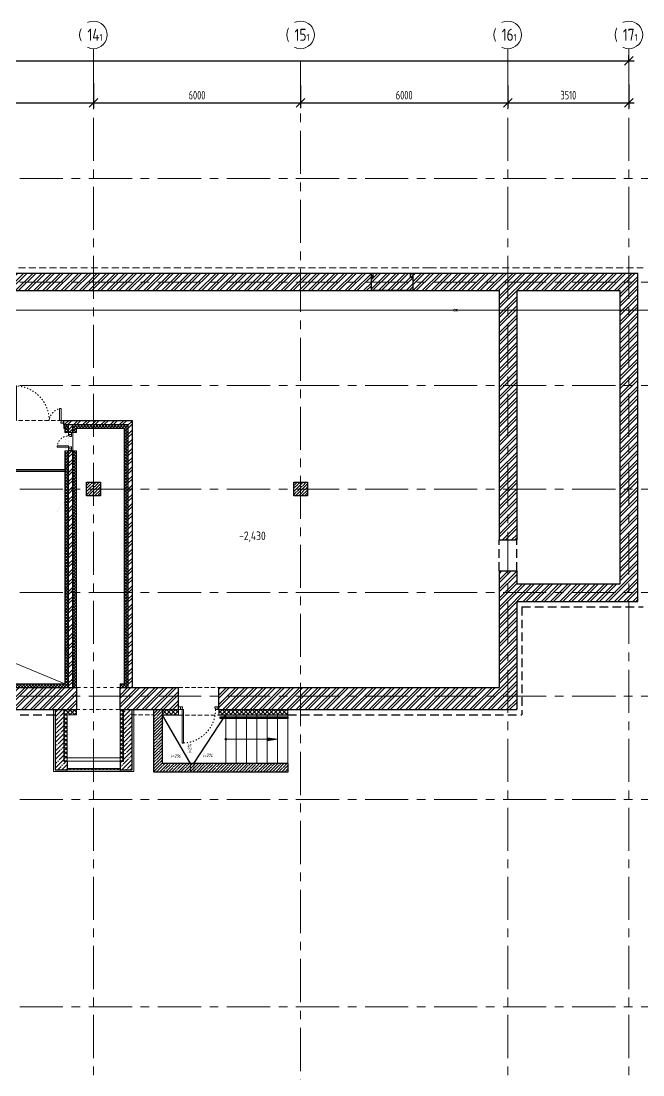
# Model space of a CAD drawing. Header units: millimetres. Extents: x -8689834 to 9419935, y -117443 to 166298.
# Drawn here: x -307269 to -289257, y 104623 to 135163 of the extents above; entities that cross this region are included whole.
import ezdxf
from ezdxf import colors
from ezdxf.entities.mleader import LeaderData, LeaderLine
from ezdxf.math import Vec2, Vec3

# ---------------------------------------------------------------- set-up
doc = ezdxf.new("R2010")
doc.units = ezdxf.units.MM
doc.header["$MEASUREMENT"] = 0
for name, pattern in [('ACAD_ISO03W100', [30, 12, -18]), ('ADSK_Штриховая_ш2 п1', [3, 2, -1]), ('CENTER', [2, 1.25, -0.25, 0.25, -0.25]), ('TRATTEGGIATA', [0.75, 0.5, -0.25]), ('Штрих', [6.35, 3.175, -3.175])]:
    doc.linetypes.add(name, pattern=pattern)
doc.layers.get('0').update_dxf_attribs({"color": 250, "lineweight": 9})
for name, color, linetype, lineweight in [('_0', 250, 'Continuous', 9), ('АР_Двери', 175, 'Continuous', 18), ('АР_Колонны', 250, 'Continuous', 30), ('АР_Колонны Штрих', 250, 'Continuous', 5), ('АР_Лестницы', 250, 'Continuous', 15), ('АР_Лестницы ограждение', 94, 'Continuous', 25), ('АР_МосжилНии_Стены', 127, 'Continuous', 30), ('АР_Оси', 195, 'Continuous', 9), ('АР_Оси размеры', 164, 'Continuous', 9), ('АР_Отметки', 250, 'Continuous', 15), ('АР_Перегородки кирпич', 244, 'Continuous', 30), ('АР_Перегородки_кирпич_Штрих', 244, 'Continuous', 5), ('АР_Сущ Несущая стена', 216, 'Continuous', 30), ('АР_тонкая линия', 250, 'Continuous', 0), ('АР_Утеплитель', 154, 'Continuous', 9), ('АР_Штриховка кирпич', 250, 'Continuous', 9), ('АР_Штриховка монолит', 250, 'Continuous', 9), ('ВК_канализация', 32, 'Continuous', 15), ('Подвал', 250, 'Continuous', 30), ('Штриховка', 7, 'Continuous', 5)]:
    doc.layers.add(name, color=color, linetype=linetype, lineweight=lineweight)
for name, color, linetype in [('АР_Кровля дорожки', 245, 'Continuous'), ('АР_новое окно', 155, 'Continuous'), ('Тонкая', 7, 'Continuous')]:
    doc.layers.add(name, color=color, linetype=linetype)
doc.styles.add('ISOCPEUR', font='isocpeur.ttf', dxfattribs={"width": 0.7})
doc.styles.add('Архитект', font='isocpeur.ttf', dxfattribs={"width": 0.8, "oblique": 8})
doc.styles.add('ГОСТ 2.304', font='isocpeur.ttf', dxfattribs={"width": 0.7})
doc.dimstyles.new('СПДС', dxfattribs={"dimscale": 100, "dimtxt": 2.5, "dimasz": 2.5, "dimexe": 1.5, "dimexo": 0, "dimgap": 1, "dimtad": 1, "dimdec": 0, "dimrnd": 1, "dimtxsty": 'ГОСТ 2.304', "dimblk": 'OBLIQUE', "dimcen": 2.5, "dimdle": 1.5, "dimadec": 0, "dimazin": 2, "dimtfac": 0.75, "dimtdec": 0, "dimtmove": 1, "dimatfit": 3, "dimfxl": 1, "dimtolj": 1, "dimarcsym": 1})
pattern_1 = [(45, (-15289.27, 0), (-132.58252, 132.58252), []), (45, (-15200.88, 0), (-132.58252, 132.58252), [])]
pattern_2 = [(45, (-1298551.72, 164426.86), (-132.58252, 132.58252), []), (45, (-1298463.33, 164426.86), (-132.58252, 132.58252), [])]

# ---------------------------------------------------------------- blocks, each defined once
blk = doc.blocks.new('*U224')
for points in [[(-55, -80), (-55, 0), (-115, 0), (-115, -40), (-100, -40), (-100, -80), (-55, -80)], [(0, 0), (0, -80), (-55, -80), (-55, 0), (0, 0)], [(-1170, 0), (-1170, -80), (-1115, -80), (-1115, 0), (-1170, 0)], [(-1115, -80), (-1115, 0), (-1055, 0), (-1055, -40), (-1070, -40), (-1070, -80), (-1115, -80)]]:
    blk.add_lwpolyline(points)
blk.add_lwpolyline([(-100, -80), (-100, -1050), (-140, -1050), (-140, -80)], close=True)
at = {"linetype": 'ACAD_ISO03W100', "ltscale": 3}
blk.add_arc((-100, -80), 970, 180, 270, dxfattribs=at)
blk = doc.blocks.new('*U274')
for points in [[(0, 0), (0, -80), (55, -80), (55, 0), (0, 0)], [(55, -80), (55, 0), (115, 0), (115, -40), (100, -40), (100, -80), (55, -80)], [(475, -80), (475, 0), (415, 0), (415, -40), (430, -40), (430, -80), (475, -80)], [(530, 0), (530, -80), (475, -80), (475, 0), (530, 0)]]:
    blk.add_lwpolyline(points)
blk.add_lwpolyline([(100, -80), (100, -410), (140, -410), (140, -80)], close=True)
at = {"linetype": 'ACAD_ISO03W100', "ltscale": 3}
blk.add_arc((100, -80), 330, 270, 0, dxfattribs=at)
blk = doc.blocks.new('_Oblique')
at = {"color": 0, "linetype": 'ByBlock', "lineweight": -2}
blk.add_line((-0.5, -0.5), (0.5, 0.5), dxfattribs=at)
blk = doc.blocks.new('*D4386')
at = {"layer": 'АР_Оси размеры', "color": 0, "lineweight": -2, "ltscale": 100, "transparency": 16777216}
for p, q in [((-311172, 133326), (-311172, 132641)), ((-305172, 133363), (-305172, 132641)), ((-311322, 132791), (-305022, 132791))]:
    blk.add_line(p, q, dxfattribs=at)
at = {"layer": 'АР_Оси размеры', "color": 0, "lineweight": -2, "ltscale": 100, "transparency": 16777216, "xscale": 250, "yscale": 250, "zscale": 250, "rotation": 180}
blk.add_blockref('_Oblique', (-311172, 132791), dxfattribs=at)
at = {"layer": 'АР_Оси размеры', "color": 0, "lineweight": -2, "ltscale": 100, "transparency": 16777216, "xscale": 250, "yscale": 250, "zscale": 250}
blk.add_blockref('_Oblique', (-305172, 132791), dxfattribs=at)
at = {"layer": 'АР_Оси размеры', "color": 0, "ltscale": 100, "transparency": 16777216, "insert": (-308172, 133016), "char_height": 250, "attachment_point": 5, "style": 'ГОСТ 2.304'}
blk.add_mtext('\\A1;6000', dxfattribs=at)
blk = doc.blocks.new('*D4387')
at = {"layer": 'АР_Оси размеры', "color": 0, "lineweight": -2, "ltscale": 100, "transparency": 16777216}
for p, q in [((-305172, 133363), (-305172, 132641)), ((-299172, 133293), (-299172, 132641)), ((-305322, 132791), (-299022, 132791))]:
    blk.add_line(p, q, dxfattribs=at)
at = {"layer": 'АР_Оси размеры', "color": 0, "lineweight": -2, "ltscale": 100, "transparency": 16777216, "xscale": 250, "yscale": 250, "zscale": 250, "rotation": 180}
blk.add_blockref('_Oblique', (-305172, 132791), dxfattribs=at)
at = {"layer": 'АР_Оси размеры', "color": 0, "lineweight": -2, "ltscale": 100, "transparency": 16777216, "xscale": 250, "yscale": 250, "zscale": 250}
blk.add_blockref('_Oblique', (-299172, 132791), dxfattribs=at)
at = {"layer": 'АР_Оси размеры', "color": 0, "ltscale": 100, "transparency": 16777216, "insert": (-302172, 133016), "char_height": 250, "attachment_point": 5, "style": 'ГОСТ 2.304'}
blk.add_mtext('\\A1;6000', dxfattribs=at)
blk = doc.blocks.new('*D4388')
at = {"layer": 'АР_Оси размеры', "color": 0, "lineweight": -2, "ltscale": 100, "transparency": 16777216}
for p, q in [((-299172, 133293), (-299172, 132641)), ((-293172, 133292), (-293172, 132641)), ((-299322, 132791), (-293022, 132791))]:
    blk.add_line(p, q, dxfattribs=at)
at = {"layer": 'АР_Оси размеры', "color": 0, "lineweight": -2, "ltscale": 100, "transparency": 16777216, "xscale": 250, "yscale": 250, "zscale": 250, "rotation": 180}
blk.add_blockref('_Oblique', (-299172, 132791), dxfattribs=at)
at = {"layer": 'АР_Оси размеры', "color": 0, "lineweight": -2, "ltscale": 100, "transparency": 16777216, "xscale": 250, "yscale": 250, "zscale": 250}
blk.add_blockref('_Oblique', (-293172, 132791), dxfattribs=at)
at = {"layer": 'АР_Оси размеры', "color": 0, "ltscale": 100, "transparency": 16777216, "insert": (-296172, 133016), "char_height": 250, "attachment_point": 5, "style": 'ГОСТ 2.304'}
blk.add_mtext('\\A1;6000', dxfattribs=at)
blk = doc.blocks.new('*D4389')
at = {"layer": 'АР_Оси размеры', "color": 0, "lineweight": -2, "ltscale": 100, "transparency": 16777216}
for p, q in [((-293172, 133292), (-293172, 132641)), ((-289662, 133329), (-289662, 132641)), ((-293322, 132791), (-289512, 132791))]:
    blk.add_line(p, q, dxfattribs=at)
at = {"layer": 'АР_Оси размеры', "color": 0, "lineweight": -2, "ltscale": 100, "transparency": 16777216, "xscale": 250, "yscale": 250, "zscale": 250, "rotation": 180}
blk.add_blockref('_Oblique', (-293172, 132791), dxfattribs=at)
at = {"layer": 'АР_Оси размеры', "color": 0, "lineweight": -2, "ltscale": 100, "transparency": 16777216, "xscale": 250, "yscale": 250, "zscale": 250}
blk.add_blockref('_Oblique', (-289662, 132791), dxfattribs=at)
at = {"layer": 'АР_Оси размеры', "color": 0, "ltscale": 100, "transparency": 16777216, "insert": (-291417, 133016), "char_height": 250, "attachment_point": 5, "style": 'ГОСТ 2.304'}
blk.add_mtext('\\A1;3510', dxfattribs=at)
blk = doc.blocks.new('*D4393')
at = {"layer": 'АР_Оси размеры', "color": 0, "lineweight": -2, "ltscale": 100, "transparency": 16777216}
for p, q in [((-353172, 134013), (-353172, 134163)), ((-289662, 134013), (-289662, 134163)), ((-353322, 134013), (-289512, 134013))]:
    blk.add_line(p, q, dxfattribs=at)
at = {"layer": 'АР_Оси размеры', "color": 0, "lineweight": -2, "ltscale": 100, "transparency": 16777216, "xscale": 250, "yscale": 250, "zscale": 250, "rotation": 180}
blk.add_blockref('_Oblique', (-353172, 134013), dxfattribs=at)
at = {"layer": 'АР_Оси размеры', "color": 0, "lineweight": -2, "ltscale": 100, "transparency": 16777216, "xscale": 250, "yscale": 250, "zscale": 250}
blk.add_blockref('_Oblique', (-289662, 134013), dxfattribs=at)
at = {"layer": 'АР_Оси размеры', "color": 0, "ltscale": 100, "transparency": 16777216, "insert": (-321417, 134238), "char_height": 250, "attachment_point": 5, "style": 'ГОСТ 2.304'}
blk.add_mtext('\\A1;63510', dxfattribs=at)
blk = doc.blocks.new('*U29')
h = blk.add_hatch(color=256)
h.dxf.hatch_style = 1
edge = h.paths.add_edge_path()
edge.add_arc((0, 0), 27.6, 359.64, 719.64)
h = blk.add_hatch(color=256)
h.dxf.hatch_style = 1
h.paths.add_polyline_path([(1200, -44), (1200, 44), (1500, 0)])
blk.add_line((1500, 0), (0, 0))
blk.add_lwpolyline([(1200, 44), (1200, -44), (1500, 0), (1200, 44)])
blk.add_circle((0, 0), 27.6)
blk = doc.blocks.new('Полуторная_на лестницу')
for points in [[(75, 80), (75, 1080), (125, 1080), (125, 80)], [(1375, 430), (1375, 80), (1425, 80), (1425, 430)]]:
    blk.add_lwpolyline(points, close=True)
for points in [[(0, 0), (0, 80), (20, 80), (20, 0), (0, 0)], [(20, 80), (20, 0), (90, 0), (90, 30), (75, 30), (75, 80), (20, 80)], [(1480, 80), (1480, 0), (1410, 0), (1410, 30), (1425, 30), (1425, 80), (1480, 80)], [(1500, 0), (1500, 80), (1480, 80), (1480, 0), (1500, 0)]]:
    blk.add_lwpolyline(points)
at = {"linetype": 'ACAD_ISO03W100', "ltscale": 3}
for centre, radius, start, end in [((75, 80), 1000, 0, 90), ((1465, 40), 392, 95.9075, 174.0925)]:
    blk.add_arc(centre, radius, start, end, dxfattribs=at)
blk = doc.blocks.new('_DotSmall')
at = {"color": 0, "linetype": 'ByBlock', "const_width": 0.5}
blk.add_lwpolyline([(-0.0625, 0, 1), (0.0625, 0, 1)], format="xyb", close=True, dxfattribs=at)
blk = doc.blocks.new('Подложка')
at = {"layer": 'АР_Колонны Штрих', "ltscale": 100}
h = blk.add_hatch(dxfattribs=at)
h.set_pattern_fill('ANSI35', scale=500)
h.set_pattern_definition([(45, (-1262424.17, 161672.16), (-88.388348, 88.388348), []), (45, (-1262335.78, 161672.16), (-88.388348, 88.388348), [156.25, -31.25, 0, -31.25])])
h.paths.add_polyline_path([(-304972.1, 121800.7), (-305372.1, 121800.7), (-305372.1, 121400.7), (-304972.1, 121400.7)])
h = blk.add_hatch(dxfattribs=at)
h.set_pattern_fill('ANSI35', scale=500)
h.set_pattern_definition([(45, (-1256424.17, 161672.16), (-88.388348, 88.388348), []), (45, (-1256335.78, 161672.16), (-88.388348, 88.388348), [156.25, -31.25, 0, -31.25])])
h.paths.add_polyline_path([(-298972.1, 121800.7), (-299372.1, 121800.7), (-299372.1, 121400.7), (-298972.1, 121400.7)])
at = {"layer": 'АР_Перегородки_кирпич_Штрих', "ltscale": 100}
h = blk.add_hatch(dxfattribs=at)
h.set_pattern_fill('ANSI32', scale=500)
h.paths.add_polyline_path([(-295922.1, 127741.8), (-295987.1, 127741.8), (-295987.1, 127860.7), (-297067.1, 127860.7), (-297067.1, 127741.8), (-297123.1, 127741.8), (-297123.1, 127600.7), (-295922.1, 127600.7)])
h.paths.add_polyline_path([(-295922.1, 127600.7), (-297123.1, 127600.7), (-297123.1, 127350.7), (-295922.1, 127350.7)])
h = blk.add_hatch(dxfattribs=at)
h.set_pattern_fill('ANSI32', scale=500)
h.set_pattern_definition(pattern_1)
h.paths.add_polyline_path([(-304052.1, 123589.9), (-305172.1, 123589.9), (-305172.1, 123469.9), (-304172.1, 123469.9), (-304172.6, 121600.7), (-304052.6, 121600.7)])
h.paths.add_polyline_path([(-304052.6, 121600.7), (-304172.6, 121600.7), (-304173.4, 118670.2), (-304172.1, 115850.7), (-304054.1, 115850.7), (-304053.4, 118550.2)])
h.paths.add_polyline_path([(-306026.2, 123589.9), (-306026.2, 123469.9), (-305892.1, 123469.9), (-305892.6, 123241.4), (-305772.6, 123241.4), (-305772.1, 123469.9), (-305172.1, 123469.9), (-305172.1, 123589.9)])
h.paths.add_polyline_path([(-322852.4, 115997.4), (-322851.1, 123469.9), (-307526.2, 123469.9), (-307526.2, 123589.9), (-322971.1, 123589.9), (-322972.4, 115997.4)])
h.paths.add_polyline_path([(-322972.3, 116422.3), (-322932.4, 116422.3), (-322932.4, 116462.3), (-322972.3, 116462.3)], flags=16)
h.paths.add_polyline_path([(-322852.4, 115997.6), (-322972.3, 115997.6), (-322972.4, 115850.7), (-322852.4, 115850.7)])
h = blk.add_hatch(dxfattribs=at)
h.set_pattern_fill('ANSI32', scale=500)
h.paths.add_polyline_path([(-305772.9, 118600.7), (-305892.9, 118600.7), (-305892.9, 115850.7), (-305773.4, 115850.7)])
h.paths.add_polyline_path([(-305772.7, 120325.5), (-305772.9, 120325.5), (-305772.9, 118600.7), (-305773, 118600.7), (-305772.7, 120325.4), (-305772.6, 120325.5), (-305772.7, 120325.5), (-305772.9, 118600.7), (-305772.9, 118600.7), (-305772.7, 122711.4), (-305892.7, 122711.4), (-305892.9, 118600.7), (-305772.9, 118600.7)])
at = {"layer": 'АР_Утеплитель', "ltscale": 100}
h = blk.add_hatch(dxfattribs=at)
h.set_pattern_fill('ANSI37', scale=700)
h.set_pattern_definition([(45, (-1282372.04, 163885.4), (-61.871843, 61.871843), []), (135, (-1282372.04, 163885.4), (-61.871843, -61.871843), [])])
h.paths.add_polyline_path([(-304302.1, 115210.6), (-304302.1, 115058.3)], flags=17)
h.paths.add_polyline_path([(-304402, 113714.4), (-304302.1, 113714.4), (-304302.1, 115058.3), (-304403.1, 115058.3), (-304402, 113813.6)])
h.paths.add_polyline_path([(-305664.6, 115058.3), (-305664.6, 115210.7), (-305522.1, 115210.7), (-305522.1, 115213.3), (-306032.1, 115210.7), (-306032.1, 113714.4), (-305932.2, 113714.4), (-305932.2, 113811.2), (-305931.8, 113811.2), (-305933.1, 115058.3)])
h.paths.add_polyline_path([(-305522.1, 115210.7), (-304403, 115210.7), (-304403, 115058.3), (-304302.1, 115058.3), (-304302.1, 115210.7), (-305522.1, 115213.3)])
h = blk.add_hatch(dxfattribs=at)
h.set_pattern_fill('ANSI37', scale=700)
h.paths.add_polyline_path([(-302707.1, 115210.7), (-302971.3, 115210.7), (-303171.3, 115210.7), (-303171.3, 115060.7), (-302707.1, 115060.7)])
h = blk.add_hatch(dxfattribs=at)
h.set_pattern_fill('ANSI37', scale=700)
h.paths.add_polyline_path([(-299541.3, 115210.7), (-301342.1, 115210.7), (-301542.1, 115210.7), (-301542.1, 115060.7), (-301201.5, 115060.7), (-299541.3, 115060.7)])
at = {"layer": 'АР_Штриховка кирпич', "ltscale": 100}
h = blk.add_hatch(dxfattribs=at)
h.set_pattern_fill('ANSI32', scale=500)
h.set_pattern_definition(pattern_1)
h.paths.add_polyline_path([(-313815.2, 128908.6), (-313852.2, 128908.6)], flags=17)
h.paths.add_polyline_path([(-313202.1, 128879.9), (-313712.1, 128879.9), (-313712.1, 127860.7), (-315412.1, 127860.7), (-315412.1, 130860.7), (-313712.1, 130860.7), (-313712.1, 128879.5), (-313202.1, 128880.3), (-313202.1, 131370.7), (-322816.8, 131370.7), (-322816.8, 130860.7), (-315922.1, 130860.7), (-315922.1, 127860.7), (-316302.4, 127860.7), (-316302.4, 127350.7), (-315691.5, 127350.7), (-297123.1, 127350.7), (-297123.1, 127741.8), (-297067.1, 127741.8), (-297067.1, 127860.7), (-313202.1, 127860.7)])
h = blk.add_hatch(dxfattribs=at)
h.set_pattern_fill('ANSI32', scale=500)
h.set_pattern_definition(pattern_2)
h.paths.add_polyline_path([(-289402.1, 127860.7), (-295987.1, 127860.7), (-295984.1, 127741.8), (-295922.1, 127741.8), (-295922.1, 127350.7), (-293422.1, 127350.7), (-293422.1, 120130.7), (-292912.1, 120130.7), (-292912.1, 127350.2), (-289912.1, 127351.2), (-289912.1, 118961.3), (-289402.1, 118960.2)])
h = blk.add_hatch(dxfattribs=at)
h.set_pattern_fill('ANSI32', scale=500)
h.set_pattern_definition(pattern_2)
h.paths.add_polyline_path([(-292912.1, 118340.7), (-289402.1, 118340.7), (-289402.1, 118970.7), (-289912.1, 118970.7), (-289912.1, 118850.7), (-292912.1, 118850.7), (-292912.1, 119230.7), (-293422.1, 119230.7), (-293422.1, 115850.7), (-294267.1, 115850.7), (-294267.1, 115210.7), (-292912.1, 115210.7)])
h = blk.add_hatch(dxfattribs=at)
h.set_pattern_fill('ANSI32', scale=500)
h.set_pattern_definition(pattern_2)
h.paths.add_polyline_path([(-309596.9, 115410.2), (-309596.9, 115210.7), (-305664.6, 115210.7), (-305664.6, 115850.7), (-322120, 115850.7), (-322120, 115210.7), (-309847.2, 115210.7), (-309847.2, 115410.2)])
h = blk.add_hatch(dxfattribs=at)
h.set_pattern_fill('ANSI32', scale=500)
h.set_pattern_definition([(45, (-1298500.2, 164426.86), (-132.58252, 132.58252), []), (45, (-1298411.8, 164426.86), (-132.58252, 132.58252), [])])
h.paths.add_polyline_path([(-305664.6, 115210.7), (-305664.6, 115850.7)])
h.paths.add_polyline_path([(-304403, 115850.7), (-304403, 115210.7), (-302707.1, 115210.7), (-302707.1, 115850.7)])
h = blk.add_hatch(dxfattribs=at)
h.set_pattern_fill('ANSI32', scale=500)
h.set_pattern_definition(pattern_2)
h.paths.add_polyline_path([(-294259.4, 115850.7), (-301542.1, 115850.7), (-301542.1, 115210.7), (-294259.4, 115210.7)])
h = blk.add_hatch(dxfattribs=at)
h.set_pattern_fill('ANSI31', scale=600)
h.set_pattern_definition([(45, (-134928.42, -810.87), (-53.033009, 53.033009), [])])
h.paths.add_polyline_path([(-305932.2, 113501.8), (-304402, 113501.8), (-304402, 113464.4), (-305932.2, 113464.4)])
at = {"layer": 'АР_Штриховка монолит', "ltscale": 500}
h = blk.add_hatch(dxfattribs=at)
h.set_pattern_fill('ANSI35', scale=700)
h.set_pattern_definition([(45, (-134938.16, 0), (-123.74369, 123.74369), []), (45, (-134814.41, 0), (-123.74369, 123.74369), [218.75, -43.75, 0, -43.75])])
h.paths.add_polyline_path([(-306032.1, 115210.7), (-306282.1, 115210.7), (-306282.1, 113464.4), (-305932.2, 113464.5), (-305932.2, 113714.3), (-306032.1, 113714.4)])
h.paths.add_polyline_path([(-305932.2, 113714.4), (-305932.2, 113714.3), (-305932.2, 113464.5), (-305932.2, 113464.4)], flags=17)
h.paths.add_polyline_path([(-305932.2, 113465.4), (-305932.2, 113699.8), (-305932.2, 113714.4), (-305932.2, 113464.4)])
h.paths.add_polyline_path([(-304402, 113714.4), (-304402, 113464.4), (-304052.1, 113464.4), (-304052.1, 115210.7), (-304302.1, 115210.7), (-304302.1, 113714.4)])
at = {"layer": 'АР_Штриховка монолит', "ltscale": 100}
h = blk.add_hatch(dxfattribs=at)
h.set_pattern_fill('ANSI35', scale=500)
h.paths.add_polyline_path([(-303171.3, 113650.7), (-303171.3, 115210.7), (-303421.3, 115210.7), (-303421.3, 113400.7), (-299541.3, 113400.7), (-299541.3, 113650.7)])
at = {"layer": 'Штриховка', "transparency": 33554636}
h = blk.add_hatch(dxfattribs=at)
h.set_pattern_fill('ANSI37', scale=500)
h.paths.add_polyline_path([(-305992.1, 121325.5), (-305992.1, 123369.9), (-306015.8, 123369.9), (-306015.8, 123420.7), (-307538.2, 123420.7), (-307538.2, 123369.9), (-322752.4, 123369.9), (-322752.4, 115950.7), (-305992.1, 115950.7), (-305992.1, 120795.5)], flags=16)
edge = h.paths.add_edge_path(flags=16)
edge.add_line((-305892.6, 120895.5), (-305893.2, 122711.4))
edge.add_line((-305893.2, 122711.4), (-305992.7, 122711.4))
edge.add_line((-305992.7, 122711.4), (-305991.7, 123241.4))
edge.add_line((-305991.7, 123241.4), (-305892.2, 123241.4))
edge.add_line((-305892.2, 123241.4), (-305892.6, 121225.5))
edge.add_arc((-305892.6, 120895.5), 330, 90, 173.03794)
edge.add_line((-306220.2, 120935.5), (-306222.6, 120935.5))
edge.add_line((-306222.6, 120935.5), (-306222.6, 120895.5))
edge.add_line((-306222.6, 120895.5), (-305892.6, 120895.5))
edge = h.paths.add_edge_path()
edge.add_line((-305892.6, 120935.5), (-305892.6, 120895.5))
edge.add_line((-305892.6, 120895.5), (-306222.6, 120895.5))
edge.add_arc((-305892.6, 120895.5), 330, 89.91062, 180, ccw=False)
edge.add_line((-305892.1, 121225.5), (-305892.1, 123469.9))
edge.add_line((-305892.1, 123469.9), (-306016, 123469.9))
edge.add_line((-306016, 123469.9), (-306016, 123420.7))
edge.add_line((-306016, 123420.7), (-307538.2, 123420.7))
edge.add_line((-307538.2, 123420.7), (-307538.2, 123469.9))
edge.add_line((-307538.2, 123469.9), (-322851.1, 123469.9))
edge.add_line((-322851.1, 123469.9), (-322852.4, 115850.7))
edge.add_line((-322852.4, 115850.7), (-305892.1, 115850.7))
edge.add_line((-305892.1, 115850.7), (-305892.1, 120935.5))
edge.add_line((-305892.1, 120935.5), (-305892.6, 120935.5))
edge = h.paths.add_edge_path(flags=0)
edge.add_arc((-305892.6, 120895.5), 330, 173.03794, 180)
edge.add_line((-306222.6, 120895.5), (-306222.6, 120935.5))
edge.add_line((-306222.6, 120935.5), (-306220.2, 120935.5))
h = blk.add_hatch(dxfattribs=at)
h.set_pattern_fill('ANSI37', scale=500)
h.paths.add_polyline_path([(-304403, 115950.7), (-304403, 115850.7), (-304173.4, 115850.7), (-304172.7, 123470.1), (-305772.1, 123469.9), (-305772.1, 123241.4), (-305672.3, 123241.4), (-305672.2, 123370), (-304272.2, 123370.1), (-304273.3, 115950.7)])
h.paths.add_polyline_path([(-305673.4, 115850.7), (-305673.4, 115950.7), (-305673.4, 115950.7), (-305672.6, 122711.4), (-305772.3, 122711.4), (-305773.4, 115850.7)])
at = {"color": 7, "linetype": 'TRATTEGGIATA', "ltscale": 500}
for p, q in [((-293422.1, 119230.7), (-293422.1, 120130.7)), ((-292912.1, 119230.7), (-292912.1, 120130.7)), ((-292762.1, 118190.7), (-289252.1, 118190.7)), ((-292762.1, 118190.7), (-292762.1, 115060.7)), ((-322292.9, 115060.7), (-306282.1, 115060.7)), ((-299541.3, 115060.7), (-292762.1, 115060.7))]:
    blk.add_line(p, q, dxfattribs=at)
at = {"layer": '_0', "color": 7, "ltscale": 100}
blk.add_lwpolyline([(-305932.2, 113501.8), (-304402, 113501.8), (-304402, 113464.4), (-305932.2, 113464.4)], close=True, dxfattribs=at)
at = {"layer": 'АР_Колонны', "color": 7, "ltscale": 100}
for points in [[(-305372.1, 121800.7), (-304972.1, 121800.7), (-304972.1, 121400.7), (-305372.1, 121400.7)], [(-299372.1, 121800.7), (-298972.1, 121800.7), (-298972.1, 121400.7), (-299372.1, 121400.7)]]:
    blk.add_lwpolyline(points, close=True, dxfattribs=at)
at = {"layer": 'АР_Лестницы', "color": 7, "ltscale": 100}
for p, q in [((-299541.3, 113650.7), (-299541.3, 115210.7)), ((-301341.3, 113650.7), (-301341.3, 115050.7)), ((-301041.3, 113650.7), (-301041.3, 115050.7)), ((-300741.3, 113650.7), (-300741.3, 115050.7)), ((-300441.3, 113650.7), (-300441.3, 115050.7)), ((-300141.3, 113650.7), (-300141.3, 115050.7)), ((-299841.3, 113650.7), (-299841.3, 115050.7))]:
    blk.add_line(p, q, dxfattribs=at)
at = {"layer": 'АР_Лестницы ограждение', "color": 7, "ltscale": 100}
blk.add_lwpolyline([(-301501.3, 115000.7), (-299541.3, 115000.7), (-299541.3, 114950.7), (-301501.3, 114950.7)], close=True, dxfattribs=at)
at = {"layer": 'АР_МосжилНии_Стены', "color": 7, "ltscale": 100}
for p, q in [((-313202.1, 127860.7), (-299711.5, 127860.7)), ((-300337.1, 127860.7), (-297067.1, 127860.7)), ((-297123.1, 127741.8), (-297067.1, 127741.8)), ((-297067.1, 127741.8), (-297067.1, 127860.7)), ((-295987.1, 127860.7), (-289402.1, 127860.7)), ((-295987.1, 127741.8), (-295987.1, 127860.7)), ((-295987.1, 127741.8), (-295922.1, 127741.8)), ((-295922.1, 127741.8), (-295922.1, 127350.7)), ((-289402.1, 118670.3), (-289402.1, 127860.7)), ((-316302.4, 127350.7), (-299776.5, 127350.7)), ((-300272.1, 127350.7), (-297132.1, 127350.7)), ((-295922.1, 127350.7), (-293422.1, 127350.7)), ((-293422.1, 127350.7), (-293422.1, 120130.7)), ((-292912.1, 127350.7), (-289912.1, 127350.7)), ((-292912.1, 127350.7), (-292912.1, 120130.7)), ((-289912.1, 118850.7), (-289912.1, 127350.7)), ((-293422.1, 120130.7), (-292912.1, 120130.7)), ((-293422.1, 119230.7), (-292912.1, 119230.7)), ((-293422.1, 119230.7), (-293422.1, 115850.7)), ((-292912.1, 119230.7), (-292912.1, 118850.7)), ((-292912.1, 118850.7), (-289912.1, 118850.7)), ((-289912.1, 118850.7), (-289912.1, 118970.7)), ((-289402.1, 118340.7), (-289402.1, 118970.7)), ((-292912.1, 118340.7), (-289402.1, 118340.7)), ((-292912.1, 118340.7), (-292912.1, 115210.7)), ((-322174.7, 115850.7), (-306208.4, 115850.7)), ((-306267.1, 115850.7), (-305664.6, 115850.7)), ((-304403, 115850.7), (-302707.1, 115850.7)), ((-302707.1, 115210.7), (-302707.1, 115850.7)), ((-301542.1, 115850.7), (-294050.1, 115850.7)), ((-301542.1, 115210.7), (-301542.1, 115850.7)), ((-294267.1, 115850.7), (-293422.1, 115850.7)), ((-322239.7, 115210.7), (-305787.2, 115210.7)), ((-307046.1, 115210.7), (-305664.6, 115210.7)), ((-306282.1, 115210.7), (-306282.1, 113464.4)), ((-306032.1, 115210.7), (-306032.1, 113714.4)), ((-304403, 115210.7), (-302707.1, 115210.7)), ((-304302.1, 113714.4), (-304302.1, 115210.7)), ((-304052.1, 113464.4), (-304052.1, 115210.7)), ((-301542.1, 115210.7), (-293985.1, 115210.7)), ((-294332.1, 115210.7), (-292912.1, 115210.7)), ((-306032.1, 113714.4), (-305932.2, 113714.4)), ((-305932.2, 113714.4), (-305932.2, 113464.4)), ((-304402, 113714.4), (-304302.1, 113714.4)), ((-299541.3, 113650.7), (-299541.3, 113400.7)), ((-306282.1, 113464.4), (-305932.2, 113464.4)), ((-304402, 113464.4), (-304052.1, 113464.4))]:
    blk.add_line(p, q, dxfattribs=at)
blk.add_lwpolyline([(-295922.1, 127350.7), (-297123.1, 127350.7), (-297123.1, 127860.7), (-295922.1, 127860.7)], close=True, dxfattribs=at)
for points in [[(-299541.8, 113400.7), (-303421.3, 113400.7), (-303421.3, 115210.7)], [(-299541.3, 113650.7), (-303171.3, 113650.7), (-303171.3, 115210.7)], [(-304402, 113714.4), (-304402, 113464.4)]]:
    blk.add_lwpolyline(points, dxfattribs=at)
at = {"layer": 'АР_новое окно', "color": 7}
blk.add_line((-297132.1, 127350.7), (-295922.1, 127350.7), dxfattribs=at)
at = {"layer": 'АР_Оси', "color": 7, "linetype": 'CENTER', "ltscale": 1000}
for p, q in [((-305172.1, 134363.2), (-305172.1, 78630.8)), ((-293172.1, 134363.2), (-293172.1, 78630.8)), ((-289662.1, 134363.2), (-289662.1, 78630.8)), ((-299172.1, 133984.9), (-299172.1, 78252.6)), ((-359305.8, 130600.7), (-276127.4, 130600.7)), ((-359305.8, 127600.7), (-276127.4, 127600.7)), ((-359305.8, 124600.7), (-276127.4, 124600.7)), ((-359305.8, 121600.7), (-276127.4, 121600.7)), ((-359305.8, 118600.7), (-276127.4, 118600.7)), ((-359305.8, 115600.7), (-276127.4, 115600.7)), ((-359305.8, 112600.7), (-276127.4, 112600.7)), ((-359305.8, 106600.7), (-276127.4, 106600.7))]:
    blk.add_line(p, q, dxfattribs=at)
at = {"layer": 'АР_Оси', "color": 7, "ltscale": 0.5}
for centre in [(-305172.1, 134763.2), (-299172.1, 134763.2), (-293172.1, 134763.2), (-289662.1, 134763.2)]:
    blk.add_circle(centre, 400, dxfattribs=at)
at = {"layer": 'АР_Перегородки кирпич', "color": 7, "linetype": 'Continuous', "ltscale": 100}
for p, q in [((-306026.2, 123589.9, 2), (-304052.1, 123589.9, 2)), ((-306026.2, 123469.9, 2), (-306026.2, 123589.9, 2)), ((-305892.6, 123241.4, 2), (-305892.1, 123469.9, 2)), ((-305772.6, 123241.4, 2), (-305772.1, 123469.9, 2)), ((-304172.1, 123469.9, 2), (-304172.1, 115850.7)), ((-304052.1, 123589.9, 2), (-304054.1, 115850.7, 2)), ((-305772.6, 123241.4, 2), (-305892.6, 123241.4, 2)), ((-305892.9, 115850.7), (-305892.9, 122711.4, 2)), ((-305772.6, 122711.4, 2), (-305892.9, 122711.4, 2)), ((-305772.9, 115850.7), (-305772.9, 122711.4, 2))]:
    blk.add_line(p, q, dxfattribs=at)
at = {"layer": 'АР_Перегородки кирпич', "color": 7, "linetype": 'Continuous', "ltscale": 100, "elevation": 2}
blk.add_lwpolyline([(-306026.2, 123469.9), (-304172.1, 123469.9)], dxfattribs=at)
at = {"layer": 'АР_Сущ Несущая стена', "color": 7, "ltscale": 100}
for p, q in [((-306332.1, 115210.7), (-305664.6, 115210.7)), ((-304403, 115210.7), (-304002.1, 115210.7))]:
    blk.add_line(p, q, dxfattribs=at)
for points in [[(-305664.6, 115850.7), (-305664.6, 115210.7)], [(-304403, 115210.7), (-304403, 115850.7)]]:
    blk.add_lwpolyline(points, dxfattribs=at)
at = {"layer": 'АР_Сущ Несущая стена', "color": 7, "linetype": 'Штрих', "lineweight": 9, "ltscale": 30}
blk.add_lwpolyline([(-304403, 115210.7), (-304403, 115850.7), (-305664.6, 115850.7), (-305664.6, 115210.7), (-304403, 115210.7)], dxfattribs=at)
at = {"layer": 'АР_тонкая линия', "color": 7, "linetype": 'ADSK_Штриховая_ш2 п1', "ltscale": 100}
for p, q in [((-311541.5, 128010.7), (-295352.1, 128010.7)), ((-295431.6, 128010.7), (-289252.1, 128010.7))]:
    blk.add_line(p, q, dxfattribs=at)
at = {"layer": 'АР_тонкая линия', "color": 7, "ltscale": 500}
for p, q in [((-305992.1, 123241.4, 0.6), (-305892.6, 123241.5, 2)), ((-305992.3, 122711.4, 0.6), (-305892.9, 122711.4, 2))]:
    blk.add_line(p, q, dxfattribs=at)
at = {"layer": 'АР_тонкая линия', "color": 7, "ltscale": 500, "elevation": 0.6}
for points in [[(-307538.2, 123469.9), (-307538.2, 123369.9), (-322752.4, 123369.9), (-322752.4, 115950.7), (-305992.1, 115950.7), (-305992.1, 122711.4)], [(-307526.2, 123469.9), (-307526.2, 123359.9), (-322742.4, 123359.9), (-322742.4, 115960.7), (-306002.1, 115960.7), (-306002.1, 122711.4)], [(-306002.1, 123241.4), (-306002.1, 123359.9), (-306025.9, 123359.9), (-306025.9, 123469.9)], [(-305992.1, 123241.4), (-305992.1, 123369.9), (-306015.9, 123369.9), (-306015.9, 123469.9)]]:
    blk.add_lwpolyline(points, dxfattribs=at)
at = {"layer": 'АР_тонкая линия', "color": 7, "linetype": 'ADSK_Штриховая_ш2 п1', "ltscale": 30}
blk.add_lwpolyline([(-302262.7, 113650.7), (-302362.7, 113650.7), (-302362.7, 113400.7), (-302262.7, 113400.7)], close=True, dxfattribs=at)
at = {"layer": 'АР_Утеплитель', "color": 7, "ltscale": 100}
for p, q in [((-306002.1, 123241.5, 0.6), (-305662.6, 123241.4, 2)), ((-306002.1, 122711.4, 0.6), (-305662.2, 122711.4, 1.9)), ((-305664.6, 115850.7), (-305663.4, 115960.7, 2)), ((-304403, 115850.7), (-304403, 115960.7, 2)), ((-305664.6, 115210.7), (-305664.6, 115058.3)), ((-304403, 115210.7), (-304403, 115050.7)), ((-302707.1, 115210.7), (-302707.1, 115050.7)), ((-301542.1, 115210.7), (-301542.1, 115050.7)), ((-305933.1, 115058.3), (-305664.6, 115058.3)), ((-302707.1, 115060.7), (-303171.3, 115060.7)), ((-302707.1, 115050.7), (-303171.3, 115050.7)), ((-299541.3, 115060.7), (-301542.1, 115060.7)), ((-299541.3, 115050.7), (-301542.1, 115050.7)), ((-305932.2, 113811.2), (-305932.2, 113714.4)), ((-305932.2, 113714.4), (-304402, 113714.4)), ((-304402, 113813.6), (-304402, 113714.4))]:
    blk.add_line(p, q, dxfattribs=at)
at = {"layer": 'АР_Утеплитель', "color": 7, "ltscale": 0.25}
for p, q in [((-306332.1, 115210.7), (-306332.1, 113414.4)), ((-304002.1, 113414.4), (-304002.1, 115210.7))]:
    blk.add_line(p, q, dxfattribs=at)
at = {"layer": 'АР_Утеплитель', "color": 7, "ltscale": 100, "elevation": 2}
for points in [[(-305772.6, 123241.4), (-305772.1, 123469.9), (-304172.1, 123469.9), (-304173.4, 115850.7), (-304403, 115850.7)], [(-305772.5, 123241.4), (-305772.5, 121602)], [(-305672.6, 123241.4), (-305672.1, 123369.9), (-304272.1, 123369.9), (-304273.4, 115950.7), (-304403, 115950.7)], [(-305662.6, 123241.4), (-305662.1, 123359.9), (-304282.1, 123359.9), (-304283.4, 115960.7), (-304403, 115960.7)], [(-305664.6, 115850.7), (-305773.4, 115850.7), (-305772.6, 122711.4)], [(-305673.4, 115850.7), (-305672.4, 122711.4)], [(-305663.4, 115960.7), (-305662.4, 122711.4)]]:
    blk.add_lwpolyline(points, dxfattribs=at)
at = {"layer": 'АР_Утеплитель', "color": 7, "ltscale": 100}
blk.add_lwpolyline([(-304403.1, 115058.3), (-304402, 113813.6), (-305932.2, 113811.2), (-305933.1, 115058.3)], dxfattribs=at)
at = {"layer": 'Подвал', "color": 7, "linetype": 'TRATTEGGIATA', "lineweight": 13, "ltscale": 250}
for p, q in [((-307526.2, 123589.9), (-306046.2, 123589.9, 2)), ((-302707.1, 115850.7), (-301542.1, 115850.7)), ((-304052.1, 115060.7), (-303421.3, 115060.7)), ((-302707.1, 115050.7), (-301542.1, 115050.7))]:
    blk.add_line(p, q, dxfattribs=at)
at = {"layer": 'Подвал', "color": 7, "lineweight": 13, "ltscale": 500}
blk.add_line((-313971.5, 119259.5, 1.3), (-306002.1, 115960.7, 0.6), dxfattribs=at)
at = {"layer": 'Штриховка', "color": 7, "ltscale": 500}
for p, q in [((-306332.1, 113414.4), (-304002.1, 113414.4)), ((-305932.2, 113464.4), (-305932.2, 113414.4)), ((-304402, 113464.4), (-304402, 113414.4))]:
    blk.add_line(p, q, dxfattribs=at)
at = {"layer": 'АР_Двери', "color": 7}
blk.add_blockref('Полуторная_на лестницу', (-307528.8, 123509.9, 2), dxfattribs=at)
at = {"layer": 'АР_Двери', "color": 7, "xscale": -1, "rotation": 270}
blk.add_blockref('*U274', (-305812.6, 122711.4, 2), dxfattribs=at)
at = {"layer": 'АР_Двери', "color": 7, "xscale": -1}
blk.add_blockref('*U224', (-302707.1, 115290.7), dxfattribs=at)
at = {"layer": 'АР_Лестницы', "color": 7, "ltscale": 100}
blk.add_blockref('*U29', (-301341.3, 114350.7), dxfattribs=at)
at = {"layer": 'АР_Оси размеры', "color": 7, "ltscale": 100}
for base, p1, p2, picture, middle in [((-305172.1, 132790.8), (-311172.1, 133326.4), (-305172.1, 133363.4), '*D4386', (-308172.1, 133015.8)), ((-299172.1, 132790.8), (-305172.1, 133363.4), (-299172.1, 133292.8), '*D4387', (-302172.1, 133015.8)), ((-293172.1, 132790.8), (-299172.1, 133292.8), (-293172.1, 133292), '*D4388', (-296172.1, 133015.8)), ((-289662.1, 132790.8), (-293172.1, 133292), (-289662.1, 133329), '*D4389', (-291417.1, 133015.8))]:
    dim = blk.add_linear_dim(base=base, p1=p1, p2=p2, dimstyle='СПДС', dxfattribs=at)
    dim.commit()
    dim.dimension.update_dxf_attribs({"geometry": picture, "text_midpoint": middle})
at = {"layer": 'АР_Отметки', "color": 7}
ml = blk.add_multileader_mtext('Standard', dxfattribs=at)
ml.set_content('{\\W0.8;-2,430}', color=7, style='ISOCPEUR')
ml.set_leader_properties(color=256, linetype='Continuous', lineweight=-1)
ml.set_arrow_properties(name='DOTSMALL')
ml.build(insert=Vec2(0, 0))
ml.multileader.update_dxf_attribs({"has_text_frame": 1, "text_left_attachment_type": 4, "text_right_attachment_type": 4, "dogleg_length": 100, "arrow_head_size": 180})
ctx = ml.context
ctx.base_point, ctx.char_height, ctx.arrow_head_size, ctx.landing_gap_size, ctx.plane_origin = Vec3(-301002.2, 120038.6), 250, 180, 50, Vec3(-299949.6, 118383.4)
ctx.left_attachment, ctx.right_attachment = 4, 4
notes = []
notes.append((ctx, [(0, (0, 0, 0), (0, 0), (1, 0), 1, [])]))
ctx.mtext.insert, ctx.mtext.width, ctx.mtext.line_spacing_style, ctx.mtext.flow_direction = Vec3(-300952.2, 120371.9), 852.697, 2, 5
for ctx, leaders in notes:
    for number, flags, end, landing, length, lines in leaders:
        leader = LeaderData()
        leader.index, (leader.has_last_leader_line, leader.has_dogleg_vector, leader.attachment_direction) = number, flags
        leader.last_leader_point, leader.dogleg_vector, leader.dogleg_length = Vec3(end), Vec3(landing), length
        for number, points, colour, breaks in lines:
            line = LeaderLine()
            line.index, line.vertices, line.color, line.breaks = number, Vec3.list(points), colors.encode_raw_color(colour), breaks
            leader.lines.append(line)
        ctx.leaders.append(leader)
at = {"color": 7, "ltscale": 150, "char_height": 103.56, "width": 0.69, "attachment_point": 8, "style": 'Архитект', "bg_fill": 3, "box_fill_scale": 1, "bg_fill_color": 1, "bg_fill_transparency": 0}
for insert, rotation in [((-302337.2, 114077.5, -0.3), 89.98394), ((-301860, 113832.6, -0.4), 359.98394)]:
    blk.add_mtext('i=2%', dxfattribs=dict(at, insert=insert, rotation=rotation))
at = {"layer": 'АР_Оси', "color": 7, "ltscale": 0.5, "insert": (-305346.2, 134940.9), "char_height": 350, "width": 123.867, "attachment_point": 1, "line_spacing_factor": 1.149209, "style": 'ГОСТ 2.304', "bg_fill": 2}
blk.add_mtext('{\\W0.8;14\\H0.57143x;1}', dxfattribs=at)
at = {"layer": 'АР_Оси', "color": 7, "char_height": 350, "width": 123.867, "attachment_point": 1, "line_spacing_factor": 1.149209, "style": 'ГОСТ 2.304', "bg_fill": 2}
for s, insert in [('{\\W0.8;15\\H0.57143x;1}', (-299346.2, 134940.9)), ('{\\W0.8;16\\H0.57143x;1}', (-293346.2, 134940.9)), ('{\\W0.8;17\\H0.57143x;1}', (-289836.2, 134940.9))]:
    blk.add_mtext(s, dxfattribs=dict(at, insert=insert))
at = {"color": 7, "ltscale": 150}
for points in [[(-302362.7, 113650.7), (-303171.3, 115050.7)], [(-302262.7, 113650.7), (-301349.9, 115050.7)]]:
    blk.add_lwpolyline(points, dxfattribs=at)
at = {"layer": 'АР_Оси размеры', "color": 7, "ltscale": 100}
dim = blk.add_linear_dim(base=(-289662.1, 134013.2), p1=(-353172.1, 134013.2), p2=(-289662.1, 134013.2), dimstyle='СПДС', dxfattribs=at)
dim.commit()
dim.dimension.update_dxf_attribs({"geometry": '*D4393', "text_midpoint": (-321417.1, 134238.2)})
at = {"color": 7, "ltscale": 150, "insert": (-302788, 113815.6, -0.4), "char_height": 103.56, "width": 0.69, "attachment_point": 8, "rotation": 359.98394, "style": 'Архитект', "bg_fill": 3, "box_fill_scale": 1, "bg_fill_color": 1, "bg_fill_transparency": 0}
blk.add_mtext('i=2%', dxfattribs=at)
at = {"layer": 'АР_Отметки', "color": 7}
ml = blk.add_multileader_mtext('Standard', dxfattribs=at)
ml.set_content('{\\W0.8;-2,730}', color=7, style='ISOCPEUR')
ml.set_leader_properties(color=256, linetype='Continuous', lineweight=-1)
ml.set_arrow_properties(name='DOTSMALL')
ml.build(insert=Vec2(0, 0))
ml.multileader.update_dxf_attribs({"has_text_frame": 1, "text_left_attachment_type": 4, "text_right_attachment_type": 4, "dogleg_length": 100, "arrow_head_size": 180})
ctx = ml.context
ctx.base_point, ctx.char_height, ctx.arrow_head_size, ctx.landing_gap_size, ctx.plane_origin = Vec3(-314791.3, 121809, 0), 250, 180, 50, Vec3(-319449.8, 117956.7, 0)
ctx.left_attachment, ctx.right_attachment = 4, 4
notes = []
notes.append((ctx, [(0, (0, 0, 0), (0, 0), (1, 0), 1, [])]))
ctx.mtext.insert, ctx.mtext.width, ctx.mtext.defined_height, ctx.mtext.line_spacing_style, ctx.mtext.flow_direction = Vec3(-314741.3, 122142.4, 0), 769.989, 343.9, 2, 5
ml = blk.add_multileader_mtext('Standard', dxfattribs=at)
ml.set_content('{\\W0.8;-2,430}', color=7, style='ISOCPEUR')
ml.set_leader_properties(color=256, linetype='Continuous', lineweight=-1)
ml.set_arrow_properties(name='DOTSMALL')
ml.build(insert=Vec2(0, 0))
ml.multileader.update_dxf_attribs({"has_text_frame": 1, "text_left_attachment_type": 4, "text_right_attachment_type": 4, "dogleg_length": 100, "arrow_head_size": 180})
ctx = ml.context
ctx.base_point, ctx.char_height, ctx.arrow_head_size, ctx.landing_gap_size, ctx.plane_origin = Vec3(-336711.9, 117132.7), 250, 180, 50, Vec3(-335659.2, 115477.5)
ctx.left_attachment, ctx.right_attachment = 4, 4
notes.append((ctx, [(0, (0, 0, 0), (0, 0), (1, 0), 1, [])]))
ctx.mtext.insert, ctx.mtext.width, ctx.mtext.line_spacing_style, ctx.mtext.flow_direction = Vec3(-336661.9, 117466), 852.697, 2, 5
for ctx, leaders in notes:
    for number, flags, end, landing, length, lines in leaders:
        leader = LeaderData()
        leader.index, (leader.has_last_leader_line, leader.has_dogleg_vector, leader.attachment_direction) = number, flags
        leader.last_leader_point, leader.dogleg_vector, leader.dogleg_length = Vec3(end), Vec3(landing), length
        for number, points, colour, breaks in lines:
            line = LeaderLine()
            line.index, line.vertices, line.color, line.breaks = number, Vec3.list(points), colors.encode_raw_color(colour), breaks
            leader.lines.append(line)
        ctx.leaders.append(leader)

msp = doc.modelspace()

# ---------------------------------------------------------------- linework, layer by layer
at = {"layer": 'Тонкая', "ltscale": 100}
for p, q in [((-306002.1, 122160.9, 0.6), (-308201.1, 122160.9, 0.6)), ((-306002.1, 122110.9, 0.6), (-308201.1, 122110.9, 0.6))]:
    msp.add_line(p, q, dxfattribs=at)

# ---------------------------------------------------------------- next in the draw order: block references
at = {"layer": 'АР_Кровля дорожки', "color": 7}
msp.add_blockref('Подложка', (0, 0), dxfattribs=at)

# ---------------------------------------------------------------- next in the draw order: linework, layer by layer
at = {"layer": 'ВК_канализация', "color": 6, "lineweight": 13, "ltscale": 500}
for points in [[(-294738.1, 126786.9), (-310068.4, 126786.9)], [(-294678.1, 126786.9), (-294661.4, 126786.9)], [(-288845.4, 126786.9), (-294631.4, 126786.9)]]:
    msp.add_lwpolyline(points, dxfattribs=at)
msp.add_circle((-294708.1, 126786.9), 30, dxfattribs=at)
msp.add_arc((-294631.4, 126786.9), 30, 90, 270, dxfattribs=at)

doc.saveas('drawing.dxf')
